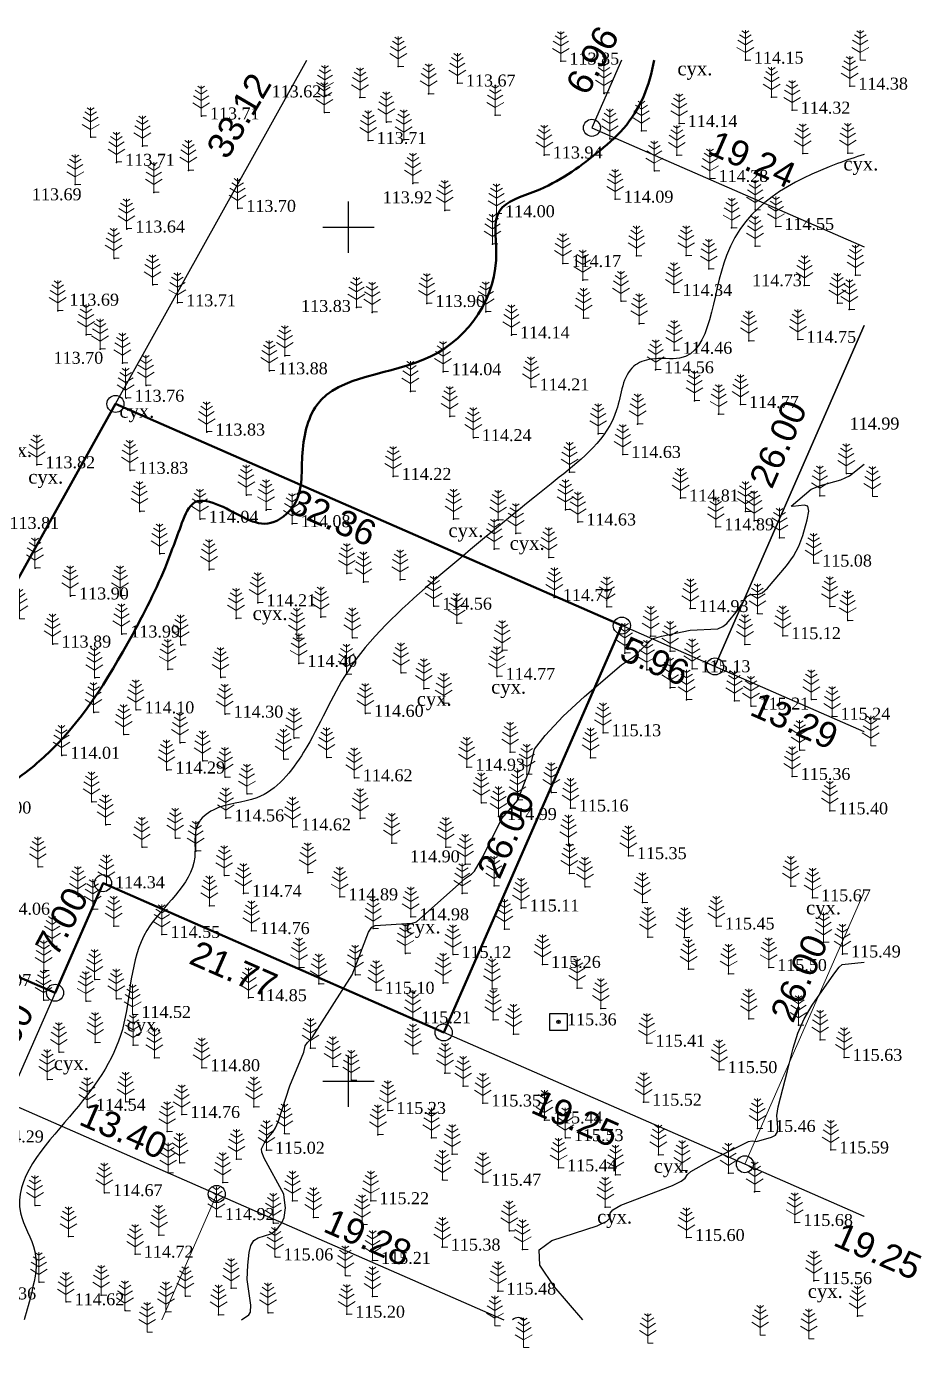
# Model space of a CAD drawing. Header units: millimetres. Extents: x 5405445.2 to 5405533.5, y 5524984.3 to 5525061.8.
# Drawn here: x 5405481.1 to 5405533.5, y 5524984.4 to 5525061.8 of the extents above; entities that cross this region are included whole.
import ezdxf
from ezdxf.enums import TextEntityAlignment as Align

# ---------------------------------------------------------------- set-up
doc = ezdxf.new("R2010")
doc.units = ezdxf.units.MM
doc.layers.add('11900000', color=1, linetype='Continuous', lineweight=30)
doc.layers.add('ТОЧКИ', color=7, linetype='Continuous', lineweight=30)
for name, color, linetype in [('SC007', 7, 'Continuous'), ('горизонтали', 42, 'Continuous'), ('Ділянки_Межі', 10, 'Continuous'), ('надписи', 7, 'Continuous'), ('отметки', 7, 'Continuous'), ('промеры', 185, 'Continuous'), ('Растительность', 7, 'Continuous')]:
    doc.layers.add(name, color=color, linetype=linetype)
doc.styles.get("Standard").update_dxf_attribs({"font": 'arial.ttf'})
doc.styles.add('times', font='times.ttf')

# ---------------------------------------------------------------- blocks, each defined once
blk = doc.blocks.new('SYMBOL902')
at = {"layer": 'SC007'}
blk.add_lwpolyline([(-1.25, -1.25), (-1.25, 1.25), (1.25, 1.25), (1.25, -1.25)], close=True, dxfattribs=at)
blk.add_circle((0, 0), 0.25, dxfattribs=at)
blk = doc.blocks.new('A$C51FE15A3')
at = {"layer": 'Растительность', "color": 94, "lineweight": 0}
for points in [[(-0.201, 1.726), (0, 1.584), (0.201, 1.726)], [(0, 1.75), (0, 0), (0.319, 0)], [(-0.447, 1.172), (0, 0.895), (0.447, 1.172)], [(-0.343, 1.489), (0, 1.267), (0.343, 1.489)], [(-0.493, 0.753), (0, 0.444), (0.493, 0.753)]]:
    blk.add_lwpolyline(points, dxfattribs=at)

msp = doc.modelspace()

# ---------------------------------------------------------------- linework, layer by layer
at = {"layer": '11900000', "color": 7}
for points in [[(5405500, 5525048.5, 0), (5405500, 5525051.5, 0)], [(5405500, 5525048.5, 0), (5405500, 5525051.5, 0)], [(5405498.5, 5525050, 0), (5405501.5, 5525050, 0)], [(5405498.5, 5525050, 0), (5405501.5, 5525050, 0)], [(5405500, 5524998.5, 0), (5405500, 5525001.5, 0)], [(5405500, 5524998.5, 0), (5405500, 5525001.5, 0)], [(5405498.5, 5525000, 0), (5405501.5, 5525000, 0)], [(5405498.5, 5525000, 0), (5405501.5, 5525000, 0)]]:
    msp.add_polyline3d(points, dxfattribs=at)
at = {"layer": 'горизонтали', "color": 32}
for points in [[(5405493.729, 5524986.029, 115), (5405494.157, 5524986.322, 115), (5405494.267, 5524986.482, 115), (5405494.287, 5524986.882, 115), (5405494.067, 5524988.382, 115), (5405494.107, 5524989.232, 115), (5405494.187, 5524989.962, 115), (5405494.277, 5524990.372, 115), (5405494.457, 5524990.662, 115), (5405494.717, 5524990.822, 115), (5405495.447, 5524991.052, 115), (5405495.807, 5524991.322, 115), (5405496.097, 5524991.702, 115), (5405496.227, 5524992.022, 115), (5405496.307, 5524992.592, 115), (5405496.237, 5524993.192, 115), (5405496.207, 5524993.392, 115), (5405495.057, 5524995.492, 115), (5405494.927, 5524995.842, 115), (5405494.907, 5524996.042, 115), (5405495.157, 5524996.552, 115), (5405495.567, 5524997.022, 115), (5405495.727, 5524997.262, 115), (5405495.887, 5524997.612, 115), (5405496.567, 5524999.732, 115), (5405497.387, 5525001.702, 115), (5405497.467, 5525002.072, 115), (5405497.597, 5525002.272, 115), (5405497.867, 5525002.552, 115), (5405500.207, 5525006.222, 115), (5405501.167, 5525008.722, 115), (5405501.367, 5525009.012, 115), (5405501.567, 5525009.122, 115), (5405503.727, 5525009.242, 115), (5405503.987, 5525009.322, 115), (5405506.457, 5525011.532, 115), (5405506.837, 5525011.882, 115), (5405507.197, 5525012.112, 115), (5405507.377, 5525012.292, 115), (5405507.867, 5525013.142, 115), (5405508.977, 5525015.372, 115), (5405509.907, 5525016.462, 115), (5405510.497, 5525017.972, 115), (5405510.557, 5525018.042, 115), (5405510.887, 5525019.442, 115), (5405511.517, 5525020.232, 115), (5405512.567, 5525021.372, 115), (5405513.807, 5525022.522, 115), (5405515.977, 5525024.372, 115), (5405516.737, 5525024.882, 115), (5405517.767, 5525025.902, 115), (5405518.327, 5525026.062, 115), (5405520.007, 5525026.412, 115), (5405521.617, 5525026.492, 115), (5405521.917, 5525026.612, 115), (5405522.147, 5525026.792, 115), (5405522.787, 5525027.582, 115), (5405523.317, 5525028.372, 115), (5405523.487, 5525028.482, 115), (5405523.677, 5525028.522, 115), (5405523.967, 5525028.502, 115), (5405524.207, 5525028.592, 115), (5405524.537, 5525028.862, 115), (5405525.637, 5525030.172, 115), (5405526.047, 5525030.742, 115), (5405526.357, 5525031.332, 115), (5405526.587, 5525031.942, 115), (5405526.857, 5525032.862, 115), (5405526.957, 5525033.372, 115), (5405526.897, 5525033.662, 115), (5405526.677, 5525033.722, 115), (5405526.007, 5525033.642, 115), (5405525.917, 5525033.662, 115), (5405527.087, 5525034.672, 115), (5405527.627, 5525034.882, 115), (5405528.827, 5525035.212, 115), (5405529.337, 5525035.452, 115), (5405530.187, 5525036.129, 115)], [(5405512.037, 5524987.982, 115.5), (5405511.207, 5524989.232, 115.5), (5405511.167, 5524990.122, 115.5), (5405511.907, 5524990.662, 115.5), (5405514.547, 5524991.532, 115.5), (5405515.117, 5524991.802, 115.5), (5405515.307, 5524992.002, 115.5), (5405515.307, 5524992.262, 115.5), (5405515.467, 5524992.462, 115.5), (5405515.937, 5524992.732, 115.5), (5405518.957, 5524993.892, 115.5), (5405519.477, 5524994.142, 115.5), (5405519.707, 5524994.312, 115.5), (5405519.847, 5524994.532, 115.5), (5405520.047, 5524994.712, 115.5), (5405521.147, 5524995.342, 115.5), (5405523.417, 5524996.462, 115.5), (5405523.627, 5524996.502, 115.5), (5405523.887, 5524996.462, 115.5), (5405524.757, 5524996.722, 115.5), (5405524.987, 5524996.842, 115.5), (5405525.107, 5524997.032, 115.5), (5405525.127, 5524997.282, 115.5), (5405525.067, 5524997.982, 115.5), (5405525.147, 5524998.502, 115.5), (5405525.707, 5525000.602, 115.5), (5405526.027, 5525001.932, 115.5), (5405526.297, 5525002.802, 115.5), (5405526.667, 5525003.642, 115.5), (5405527.147, 5525004.442, 115.5), (5405528.407, 5525006.272, 115.5), (5405528.727, 5525006.672, 115.5), (5405528.897, 5525006.822, 115.5), (5405530.187, 5525006.968, 115.5)], [(5405513.719, 5524986.029, 115.5), (5405512.037, 5524987.982, 115.5)]]:
    msp.add_polyline3d(points, dxfattribs=at)
at = {"layer": 'горизонтали', "color": 32, "lineweight": 50}
msp.add_open_spline([(5405517.892, 5525059.782), (5405517.644, 5525058.298), (5405516.762, 5525056.189), (5405513.975, 5525053.859), (5405511.747, 5525052.226), (5405508.283, 5525051.284), (5405509.187, 5525046.663), (5405505.542, 5525041.222), (5405498.121, 5525041.417), (5405497.131, 5525036.638), (5405497.383, 5525033.955), (5405494.983, 5525032.023), (5405493.141, 5525033.596), (5405490.843, 5525034.238), (5405490.03, 5525032.139), (5405489.087, 5525029.435), (5405486.511, 5525024.44), (5405483.297, 5525019.424), (5405479.469, 5525016.958), (5405476.615, 5525014.417), (5405478.733, 5525008.977), (5405474.587, 5525003.904), (5405473.082, 5524999.827), (5405467.363, 5524996.301), (5405470.776, 5524995.526), (5405470.61, 5524994.108), (5405469.394, 5524992.928), (5405468.804, 5524995.428), (5405468.276, 5524993.492), (5405467.601, 5524992.086), (5405469.022, 5524988.434), (5405465.682, 5524987.318), (5405464.313, 5524986.171), (5405464.157, 5524986.029)], degree=3, knots=[443.266611, 443.266611, 443.266611, 443.266611, 447.647475, 449.778155, 453.996294, 456.405004, 458.787206, 466.038544, 473.272137, 476.393631, 479.304205, 480.999261, 484.176263, 485.622694, 487.053011, 489.860193, 494.811797, 503.600401, 507.214707, 508.54627, 514.632075, 520.988, 526.137061, 530.451811, 532.168173, 533.247577, 534.243212, 535.749567, 536.632518, 538.264064, 541.272332, 545.791542, 546.406808, 546.406808, 546.406808, 546.406808], dxfattribs=at)
at = {"layer": 'горизонтали', "color": 32}
msp.add_open_spline([(5405530.187, 5525054.268), (5405529.669, 5525054.099), (5405526.452, 5525052.973), (5405521.162, 5525050.271), (5405521.307, 5525041.822), (5405517.894, 5525042.432), (5405516.049, 5525041.732), (5405515.894, 5525038.175), (5405511.045, 5525034.346), (5405505.506, 5525029.854), (5405499.829, 5525024.692), (5405497.897, 5525019.678), (5405495.183, 5525016.265), (5405492.449, 5525016.305), (5405490.8, 5525014.942), (5405491.477, 5525011.838), (5405487.055, 5525008.999), (5405487.392, 5525002.705), (5405483.865, 5524997.947), (5405479.67, 5524993.518), (5405481.946, 5524990.048), (5405481.57, 5524988.047), (5405481.178, 5524986.576), (5405481.002, 5524986.029)], degree=3, knots=[419.257618, 419.257618, 419.257618, 419.257618, 420.876887, 429.320193, 435.927774, 437.596895, 438.692024, 441.444871, 446.618091, 456.348141, 463.489077, 468.844359, 472.676581, 475.335983, 476.557914, 478.494538, 483.614195, 489.586185, 495.570042, 501.876392, 504.287382, 506.675276, 508.118625, 508.118625, 508.118625, 508.118625], dxfattribs=at)
at = {"layer": 'Ділянки_Межі'}
for points in [[(5405486.352, 5525039.652), (5405497.563, 5525059.782)], [(5405515.98, 5525059.782), (5405514.247, 5525055.822), (5405530.187, 5525048.843)], [(5405530.187, 5525044.25), (5405521.453, 5525024.284), (5405515.997, 5525026.673), (5405486.352, 5525039.652)], [(5405521.453, 5525024.284), (5405530.187, 5525044.25)], [(5405530.187, 5525020.46), (5405521.453, 5525024.284)]]:
    msp.add_lwpolyline(points, dxfattribs=at)
at = {"layer": 'Ділянки_Межі', "lineweight": 25}
for points in [[(5405515.98, 5525059.782), (5405514.247, 5525055.822), (5405530.187, 5525048.843)], [(5405530.187, 5524992.078), (5405523.203, 5524995.136), (5405505.569, 5525002.856), (5405485.626, 5525011.591), (5405482.819, 5525005.178), (5405480.011, 5524998.766), (5405492.281, 5524993.391), (5405509.095, 5524986.029)]]:
    msp.add_lwpolyline(points, dxfattribs=at)
at = {"layer": 'Ділянки_Межі', "lineweight": 50}
msp.add_lwpolyline([(5405470.203, 5525010.658), (5405486.352, 5525039.652), (5405515.997, 5525026.673), (5405505.569, 5525002.856), (5405485.626, 5525011.591), (5405482.819, 5525005.178)], close=True, dxfattribs=at)
at = {"layer": 'Ділянки_Межі', "lineweight": 0}
for points in [[(5405505.569, 5525002.856), (5405515.997, 5525026.673), (5405521.453, 5525024.284), (5405530.187, 5525020.46)], [(5405530.187, 5525011.088), (5405523.203, 5524995.136), (5405505.569, 5525002.856)], [(5405523.203, 5524995.136), (5405530.187, 5525011.088)], [(5405456.486, 5524986.029), (5405470.203, 5525010.658), (5405482.819, 5525005.178), (5405480.011, 5524998.766), (5405492.281, 5524993.391), (5405489.058, 5524986.029)], [(5405530.187, 5524992.078), (5405523.203, 5524995.136)], [(5405489.058, 5524986.029), (5405492.281, 5524993.391), (5405509.095, 5524986.029)]]:
    msp.add_lwpolyline(points, dxfattribs=at)
at = {"layer": 'отметки', "color": 7}
for p in [(5405502.908, 5525059.415, 113.672), (5405512.434, 5525059.724, 113.854), (5405523.23, 5525059.778, 114.146), (5405506.369, 5525058.442, 113.671), (5405529.342, 5525058.26, 114.382), (5405498.627, 5525057.701, 113.616), (5405500.665, 5525057.591, 113.738), (5405504.687, 5525057.82, 113.639), (5405514.948, 5525057.859, 113.967), (5405514.96, 5525057.839, 113.978), (5405524.764, 5525057.618, 114.253), (5405498.583, 5525056.72, 113.726), (5405525.972, 5525056.85, 114.315), (5405491.383, 5525056.512, 113.71), (5405502.215, 5525056.158, 113.76), (5405508.588, 5525056.563, 113.778), (5405519.359, 5525056.066, 114.138), (5405484.903, 5525055.275, 113.645), (5405515.301, 5525055.183, 113.99), (5405517.153, 5525055.653, 114.018), (5405487.938, 5525054.745, 113.63), (5405501.148, 5525055.078, 113.713), (5405503.238, 5525055.109, 113.747), (5405486.422, 5525053.798, 113.708), (5405511.46, 5525054.228, 113.944), (5405519.218, 5525054.213, 114.139), (5405526.59, 5525054.309, 114.411), (5405529.23, 5525054.343, 114.474), (5405490.628, 5525053.331, 113.697), (5405517.902, 5525053.297, 114.067), (5405521.164, 5525052.853, 114.285), (5405484, 5525052.506, 113.688), (5405503.771, 5525052.569, 113.918), (5405488.608, 5525052.034, 113.677), (5405515.611, 5525051.641, 114.093), (5405493.513, 5525051.098, 113.7), (5405505.633, 5525050.979, 113.848), (5405508.665, 5525050.785, 114), (5405523.803, 5525051.014, 114.46), (5405487.012, 5525049.891, 113.644), (5405522.425, 5525049.964, 114.364), (5405525.018, 5525050.041, 114.547), (5405508.431, 5525049.003, 113.985), (5405516.856, 5525048.333, 114.157), (5405519.77, 5525048.344, 114.33), (5405523.801, 5525048.897, 114.522), (5405486.268, 5525048.164, 113.709), (5405512.552, 5525047.868, 114.165), (5405521.091, 5525047.561, 114.459), (5405513.71, 5525046.905, 114.232), (5405529.685, 5525047.197, 114.802), (5405488.535, 5525046.618, 113.674), (5405519.052, 5525046.178, 114.341), (5405526.683, 5525046.597, 114.732), (5405489.994, 5525045.567, 113.705), (5405500.472, 5525045.293, 113.832), (5405504.582, 5525045.53, 113.902), (5405515.952, 5525045.669, 114.271), (5405528.623, 5525045.562, 114.796), (5405529.316, 5525045.186, 114.76), (5405482.982, 5525045.103, 113.688), (5405501.383, 5525045.011, 113.846), (5405508.029, 5525045.039, 114.141), (5405513.764, 5525044.668, 114.348), (5405517.013, 5525044.352, 114.412), (5405484.643, 5525043.699, 113.704), (5405509.536, 5525043.689, 114.139), (5405485.466, 5525042.851, 113.695), (5405519.059, 5525042.787, 114.456), (5405523.437, 5525043.354, 114.631), (5405526.307, 5525043.431, 114.749), (5405486.773, 5525042.035, 113.658), (5405496.278, 5525042.47, 113.867), (5405495.373, 5525041.587, 113.884), (5405505.537, 5525041.536, 114.042), (5405517.978, 5525041.648, 114.562), (5405488.148, 5525040.731, 113.753), (5405510.685, 5525040.642, 114.207), (5405486.97, 5525039.984, 113.758), (5405503.621, 5525040.388, 114.108), (5405520.248, 5525039.843, 114.73), (5405521.668, 5525039.049, 114.842), (5405522.949, 5525039.615, 114.775), (5405505.925, 5525038.913, 114.176), (5405516.925, 5525038.477, 114.548), (5405491.703, 5525038.004, 113.833), (5405507.305, 5525037.674, 114.244), (5405514.608, 5525037.905, 114.399), (5405516.049, 5525036.693, 114.629), (5405481.754, 5525036.085, 113.822), (5405487.204, 5525035.761, 113.835), (5405502.614, 5525035.406, 114.223), (5405512.941, 5525035.653, 114.518), (5405529.143, 5525035.582, 114.987), (5405494.023, 5525034.309, 113.973), (5405519.442, 5525034.143, 114.812), (5405527.586, 5525034.276, 115.023), (5405487.778, 5525033.352, 113.901), (5405491.313, 5525032.898, 114.043), (5405495.183, 5525033.441, 113.905), (5405506.151, 5525032.908, 114.391), (5405508.758, 5525032.843, 114.48), (5405512.7, 5525033.456, 114.586), (5405513.42, 5525032.739, 114.63), (5405523.239, 5525033.353, 114.942), (5405523.75, 5525032.814, 114.974), (5405496.706, 5525032.638, 114.08), (5405509.787, 5525032.065, 114.539), (5405521.498, 5525032.452, 114.891), (5405525.231, 5525031.809, 114.905), (5405488.952, 5525030.873, 113.946), (5405508.517, 5525031.15, 114.556), (5405511.722, 5525030.66, 114.642), (5405481.661, 5525030.041, 113.87), (5405491.843, 5525029.946, 114.085), (5405499.907, 5525029.724, 114.25), (5405527.231, 5525030.331, 115.08), (5405500.88, 5525029.222, 114.381), (5405503.02, 5525029.353, 114.445), (5405483.725, 5525028.406, 113.895), (5405486.639, 5525028.413, 113.876), (5405512.047, 5525028.313, 114.767), (5405494.694, 5525028.009, 114.207), (5405504.986, 5525027.811, 114.555), (5405515.124, 5525027.775, 114.867), (5405520.009, 5525027.668, 114.928), (5405523.938, 5525027.374, 115.032), (5405528.185, 5525027.791, 115.104), (5405493.427, 5525027.089, 114.206), (5405498.379, 5525027.167, 114.28), (5405506.337, 5525026.807, 114.544), (5405529.222, 5525026.97, 115.124), (5405486.722, 5525026.179, 113.989), (5405496.983, 5525025.927, 114.357), (5405500.23, 5525025.949, 114.456), (5405517.687, 5525026.055, 114.993), (5405525.417, 5525026.08, 115.119), (5405482.695, 5525025.59, 113.891), (5405490.192, 5525025.531, 114.106), (5405508.986, 5525025.221, 114.778), (5405516.184, 5525025.063, 114.98), (5405518.834, 5525025.18, 115.055), (5405523.21, 5525025.573, 115.053), (5405497.092, 5525024.456, 114.397), (5405485.144, 5525023.61, 113.95), (5405489.425, 5525024.099, 114.114), (5405492.522, 5525023.635, 114.173), (5405499.893, 5525023.827, 114.5), (5405503.073, 5525023.9, 114.637), (5405508.694, 5525023.699, 114.77), (5405517.468, 5525024.077, 115.041), (5405520.118, 5525024.145, 115.133), (5405504.411, 5525022.976, 114.708), (5405518.832, 5525023.038, 115.058), (5405505.571, 5525022.131, 114.762), (5405519.789, 5525022.337, 115.117), (5405522.586, 5525022.265, 115.152), (5405523.563, 5525021.96, 115.211), (5405527.094, 5525022.341, 115.24), (5405485.09, 5525021.583, 114.067), (5405487.559, 5525021.736, 114.104), (5405492.77, 5525021.487, 114.304), (5405500.99, 5525021.533, 114.603), (5405528.307, 5525021.364, 115.241), (5405514.897, 5525020.397, 115.125), (5405486.845, 5525020.288, 114.188), (5405490.147, 5525019.812, 114.235), (5405496.818, 5525020.083, 114.42), (5405483.215, 5525019.076, 114.007), (5405496.202, 5525018.846, 114.476), (5405498.724, 5525018.942, 114.584), (5405509.46, 5525019.265, 114.954), (5405514.165, 5525018.929, 115.114), (5405526.411, 5525019.38, 115.336), (5405489.363, 5525018.214, 114.292), (5405491.47, 5525018.748, 114.291), (5405506.92, 5525018.384, 114.926), (5405492.777, 5525017.791, 114.369), (5405500.338, 5525017.759, 114.622), (5405510.428, 5525017.979, 114.996), (5405525.973, 5525017.838, 115.364), (5405494.063, 5525016.814, 114.48), (5405511.873, 5525016.895, 115.155), (5405484.976, 5525016.351, 114.101), (5405507.776, 5525016.295, 114.97), (5405509.889, 5525016.473, 114.999), (5405512.987, 5525015.99, 115.163), (5405528.178, 5525015.822, 115.4), (5405485.79, 5525015.014, 114.207), (5405492.819, 5525015.408, 114.562), (5405500.685, 5525015.387, 114.785), (5405508.782, 5525015.491, 114.992), (5405489.869, 5525014.225, 114.443), (5405496.732, 5525014.878, 114.623), (5405487.922, 5525013.703, 114.3), (5405491.066, 5525013.472, 114.515), (5405502.534, 5525013.937, 114.881), (5405505.7, 5525013.691, 114.901), (5405512.867, 5525013.835, 115.167), (5405506.838, 5525012.699, 114.973), (5405516.385, 5525013.2, 115.352), (5405481.831, 5525012.545, 114.156), (5405492.733, 5525012.039, 114.691), (5405497.62, 5525012.207, 114.832), (5405512.926, 5525012.157, 115.174), (5405485.834, 5525011.496, 114.335), (5405508.52, 5525011.429, 115.049), (5405513.844, 5525011.372, 115.195), (5405525.886, 5525011.424, 115.529), (5405484.172, 5525010.819, 114.302), (5405493.849, 5525010.994, 114.743), (5405499.489, 5525010.787, 114.895), (5405506.66, 5525010.993, 115.025), (5405517.201, 5525010.462, 115.356), (5405527.168, 5525010.729, 115.672), (5405485.034, 5525010.063, 114.334), (5405491.866, 5525010.265, 114.517), (5405503.645, 5525009.618, 114.979), (5405510.103, 5525010.137, 115.115), (5405486.266, 5525009.073, 114.435), (5405494.319, 5525008.811, 114.756), (5405501.446, 5525008.929, 115.01), (5405509.132, 5525008.897, 115.154), (5405521.533, 5525009.081, 115.452), (5405489.076, 5525008.591, 114.546), (5405517.518, 5525008.438, 115.345), (5405519.658, 5525008.415, 115.357), (5405527.81, 5525008.129, 115.559), (5405482.659, 5525007.908, 114.253), (5405503.324, 5525007.484, 115.091), (5405506.116, 5525007.409, 115.124), (5405528.921, 5525007.445, 115.492), (5405482.175, 5525006.475, 114.254), (5405497.11, 5525006.651, 114.888), (5405511.357, 5525006.831, 115.26), (5405519.906, 5525006.555, 115.368), (5405524.596, 5525006.649, 115.5), (5405485.151, 5525005.958, 114.36), (5405498.254, 5525005.695, 114.922), (5405500.4, 5525006.219, 115.007), (5405505.543, 5525005.744, 115.187), (5405522.248, 5525006.282, 115.444), (5405494.146, 5525004.885, 114.846), (5405501.625, 5525005.319, 115.097), (5405508.399, 5525005.41, 115.243), (5405513.375, 5525005.444, 115.334), (5405482.155, 5525004.744, 114.303), (5405484.63, 5525004.68, 114.386), (5405486.413, 5525004.815, 114.462), (5405514.77, 5525004.255, 115.44), (5405487.371, 5525003.9, 114.515), (5405503.76, 5525003.584, 115.214), (5405508.47, 5525003.586, 115.303), (5405512.29, 5525003.466, 115.364), (5405512.29, 5525003.466, 115.364), (5405512.292, 5525003.461, 115.367), (5405523.428, 5525003.648, 115.481), (5405509.66, 5525002.757, 115.3), (5405526.337, 5525003.269, 115.499), (5405485.173, 5525002.266, 114.468), (5405487.391, 5525002.114, 114.555), (5405497.774, 5525001.927, 115.013), (5405517.471, 5525002.222, 115.408), (5405527.606, 5525002.414, 115.555), (5405483.059, 5525001.692, 114.346), (5405488.646, 5525001.369, 114.596), (5405503.775, 5525001.597, 115.233), (5405529.011, 5525001.388, 115.631), (5405491.408, 5525000.783, 114.801), (5405499.075, 5525000.859, 115.116), (5405505.645, 5525000.473, 115.364), (5405521.696, 5525000.671, 115.503), (5405482.371, 5525000.104, 114.408), (5405500.164, 5525000.063, 115.144), (5405506.71, 5524999.707, 115.403), (5405486.958, 5524998.786, 114.657), (5405507.857, 5524998.718, 115.347), (5405517.275, 5524998.765, 115.52), (5405484.717, 5524998.47, 114.537), (5405490.24, 5524998.044, 114.763), (5405494.463, 5524998.5, 114.911), (5405502.293, 5524998.283, 115.226), (5405511.469, 5524997.724, 115.444), (5405523.94, 5524997.228, 115.464), (5405489.384, 5524997.052, 114.73), (5405496.249, 5524996.926, 115.028), (5405501.721, 5524996.866, 115.212), (5405504.846, 5524996.683, 115.336), (5405512.693, 5524996.69, 115.533), (5405495.2, 5524995.95, 115.021), (5405506.074, 5524995.718, 115.34), (5405518.144, 5524995.687, 115.504), (5405528.231, 5524995.97, 115.588), (5405490.116, 5524995.213, 114.747), (5405493.443, 5524995.435, 114.917), (5405512.296, 5524994.92, 115.441), (5405489.445, 5524994.636, 114.793), (5405492.639, 5524994.074, 114.905), (5405505.495, 5524994.213, 115.331), (5405507.866, 5524994.077, 115.469), (5405515.634, 5524994.507, 115.539), (5405519.531, 5524994.769, 115.48), (5405522.239, 5524994.621, 115.6), (5405485.706, 5524993.467, 114.674), (5405523.775, 5524993.528, 115.63), (5405481.65, 5524992.72, 114.531), (5405496.724, 5524992.987, 115.014), (5405501.307, 5524992.995, 115.221), (5405515.03, 5524992.626, 115.494), (5405492.261, 5524992.067, 114.918), (5405497.942, 5524992.022, 115.076), (5405488.9, 5524990.989, 114.862), (5405495.598, 5524991.694, 114.975), (5405500.796, 5524991.6, 115.157), (5405509.413, 5524991.238, 115.469), (5405526.122, 5524991.719, 115.676), (5405483.612, 5524990.905, 114.629), (5405505.487, 5524990.28, 115.384), (5405519.782, 5524990.84, 115.597), (5405487.515, 5524989.866, 114.722), (5405495.695, 5524989.705, 115.058), (5405501.408, 5524989.502, 115.209), (5405510.193, 5524990.14, 115.5), (5405481.877, 5524988.239, 114.503), (5405493.134, 5524987.876, 114.969), (5405499.816, 5524988.616, 115.135), (5405527.24, 5524988.317, 115.555), (5405485.522, 5524987.472, 114.688), (5405490.446, 5524987.414, 114.903), (5405501.401, 5524987.395, 115.196), (5405508.745, 5524987.702, 115.477), (5405483.462, 5524987.077, 114.624), (5405486.913, 5524986.566, 114.808), (5405489.311, 5524986.501, 114.871), (5405492.394, 5524986.325, 114.944), (5405495.285, 5524986.442, 115.028), (5405499.893, 5524986.352, 115.199), (5405529.801, 5524986.247, 115.513)]:
    msp.add_point(p, dxfattribs=at)
at = {"layer": 'ТОЧКИ'}
for centre in [(5405514.247, 5525055.822), (5405486.352, 5525039.652), (5405515.997, 5525026.673, 107.24), (5405521.453, 5525024.284, 107.24), (5405485.626, 5525011.591), (5405482.819, 5525005.178), (5405505.569, 5525002.856), (5405523.203, 5524995.136), (5405492.281, 5524993.391, 107.24)]:
    msp.add_circle(centre, 0.5, dxfattribs=at)
for centre, start, end in [((5405509.941, 5524985.659), 90.08949, 132.28582), ((5405509.94, 5524985.659), 47.71418, 89.91051)]:
    msp.add_arc(centre, 0.5, start, end, dxfattribs=at)

# ---------------------------------------------------------------- block references
at = {"layer": 'отметки', "color": 7, "xscale": 0.400000000372529, "yscale": 0.400000000372529, "zscale": 0.400000000372529}
msp.add_blockref('SYMBOL902', (5405512.29, 5525003.47, 115.36), dxfattribs=at)
at = {"layer": 'Растительность', "color": 7}
for p in [(5405512.43, 5525059.72, 113.85), (5405523.23, 5525059.78, 114.15), (5405529.96, 5525059.78, 114.39), (5405502.91, 5525059.41, 113.67), (5405506.37, 5525058.44, 113.67), (5405529.34, 5525058.26, 114.38), (5405498.62, 5525057.73, 113.62), (5405500.67, 5525057.59, 113.74), (5405504.69, 5525057.82, 113.64), (5405514.95, 5525057.86, 113.97), (5405524.77, 5525057.62, 114.25), (5405491.37, 5525056.53, 113.71), (5405498.58, 5525056.72, 113.73), (5405508.59, 5525056.56, 113.78), (5405525.97, 5525056.85, 114.32), (5405502.21, 5525056.18, 113.76), (5405519.36, 5525056.07, 114.14), (5405484.9, 5525055.27, 113.65), (5405501.15, 5525055.08, 113.71), (5405503.23, 5525055.13, 113.75), (5405515.3, 5525055.18, 113.99), (5405517.15, 5525055.65, 114.02), (5405487.93, 5525054.77, 113.63), (5405511.46, 5525054.23, 113.94), (5405519.22, 5525054.21, 114.14), (5405526.59, 5525054.31, 114.41), (5405529.23, 5525054.34, 114.47), (5405486.41, 5525053.82, 113.71), (5405490.62, 5525053.35, 113.7), (5405517.9, 5525053.3, 114.07), (5405521.16, 5525052.85, 114.28), (5405484, 5525052.5, 113.69), (5405488.6, 5525052.06, 113.68), (5405503.77, 5525052.59, 113.92), (5405493.5, 5525051.12, 113.7), (5405515.61, 5525051.64, 114.09), (5405505.63, 5525051, 113.85), (5405508.66, 5525050.8, 114), (5405523.8, 5525051.01, 114.46), (5405487, 5525049.92, 113.64), (5405522.43, 5525049.96, 114.36), (5405525.02, 5525050.04, 114.55), (5405508.43, 5525049.02, 113.98), (5405523.8, 5525048.9, 114.52), (5405486.25, 5525048.19, 113.71), (5405516.86, 5525048.33, 114.16), (5405519.77, 5525048.34, 114.33), (5405512.55, 5525047.88, 114.16), (5405521.09, 5525047.56, 114.46), (5405488.52, 5525046.64, 113.67), (5405513.71, 5525046.92, 114.23), (5405526.69, 5525046.59, 114.73), (5405529.68, 5525047.2, 114.8), (5405515.95, 5525045.68, 114.27), (5405519.05, 5525046.18, 114.34), (5405482.97, 5525045.13, 113.69), (5405489.98, 5525045.59, 113.7), (5405500.46, 5525045.32, 113.83), (5405501.38, 5525045.04, 113.85), (5405504.58, 5525045.55, 113.9), (5405508.03, 5525045.06, 114.14), (5405528.62, 5525045.56, 114.8), (5405529.32, 5525045.19, 114.76), (5405513.76, 5525044.68, 114.35), (5405517.01, 5525044.36, 114.41), (5405484.63, 5525043.72, 113.7), (5405509.53, 5525043.71, 114.14), (5405526.31, 5525043.43, 114.75), (5405485.45, 5525042.88, 113.69), (5405519.06, 5525042.8, 114.46), (5405523.44, 5525043.35, 114.63), (5405486.76, 5525042.06, 113.66), (5405496.27, 5525042.49, 113.87), (5405495.36, 5525041.61, 113.88), (5405505.53, 5525041.56, 114.04), (5405517.98, 5525041.66, 114.56), (5405488.13, 5525040.76, 113.75), (5405503.62, 5525040.41, 114.11), (5405510.68, 5525040.66, 114.21), (5405486.95, 5525040.01, 113.76), (5405520.25, 5525039.85, 114.73), (5405522.95, 5525039.62, 114.77), (5405505.92, 5525038.93, 114.17), (5405521.67, 5525039.05, 114.84), (5405491.69, 5525038.03, 113.83), (5405516.93, 5525038.49, 114.55), (5405507.3, 5525037.69, 114.24), (5405514.61, 5525037.92, 114.4), (5405516.05, 5525036.7, 114.63), (5405481.74, 5525036.1, 113.82), (5405487.19, 5525035.78, 113.83), (5405512.94, 5525035.66, 114.52), (5405502.61, 5525035.42, 114.22), (5405529.14, 5525035.58, 114.99), (5405494.01, 5525034.33, 113.97), (5405519.44, 5525034.15, 114.81), (5405527.59, 5525034.28, 115.02), (5405530.67, 5525034.24, 115.09), (5405487.76, 5525033.37, 113.9), (5405495.17, 5525033.47, 113.9), (5405512.7, 5525033.47, 114.59), (5405523.24, 5525033.36, 114.94), (5405491.3, 5525032.92, 114.04), (5405496.69, 5525032.66, 114.08), (5405506.15, 5525032.92, 114.39), (5405508.76, 5525032.86, 114.48), (5405513.42, 5525032.75, 114.63), (5405523.75, 5525032.82, 114.97), (5405509.79, 5525032.08, 114.54), (5405521.5, 5525032.46, 114.89), (5405525.23, 5525031.81, 114.91), (5405508.52, 5525031.16, 114.56), (5405488.93, 5525030.89, 113.95), (5405511.72, 5525030.67, 114.64), (5405527.23, 5525030.33, 115.08), (5405481.64, 5525030.06, 113.87), (5405491.83, 5525029.97, 114.08), (5405499.9, 5525029.74, 114.25), (5405500.87, 5525029.24, 114.38), (5405503.02, 5525029.37, 114.44), (5405483.7, 5525028.43, 113.89), (5405486.62, 5525028.43, 113.87), (5405494.68, 5525028.03, 114.21), (5405512.05, 5525028.32, 114.77), (5405498.37, 5525027.19, 114.28), (5405504.98, 5525027.82, 114.55), (5405515.12, 5525027.78, 114.87), (5405520.01, 5525027.67, 114.93), (5405523.94, 5525027.37, 115.03), (5405528.18, 5525027.79, 115.1), (5405480.73, 5525027.07, 113.82), (5405493.41, 5525027.11, 114.2), (5405506.33, 5525026.82, 114.54), (5405529.22, 5525026.97, 115.12), (5405482.67, 5525025.61, 113.89), (5405486.7, 5525026.2, 113.99), (5405496.97, 5525025.94, 114.36), (5405500.22, 5525025.96, 114.46), (5405517.69, 5525026.06, 114.99), (5405523.21, 5525025.57, 115.05), (5405525.42, 5525026.08, 115.12), (5405490.17, 5525025.55, 114.1), (5405508.99, 5525025.23, 114.78), (5405516.18, 5525025.07, 114.98), (5405518.83, 5525025.18, 115.06), (5405489.41, 5525024.12, 114.11), (5405497.08, 5525024.47, 114.4), (5405517.47, 5525024.08, 115.04), (5405520.12, 5525024.15, 115.13), (5405485.12, 5525023.63, 113.95), (5405492.5, 5525023.65, 114.17), (5405499.88, 5525023.84, 114.5), (5405503.07, 5525023.91, 114.64), (5405508.69, 5525023.71, 114.77), (5405504.41, 5525022.99, 114.71), (5405518.83, 5525023.04, 115.06), (5405487.54, 5525021.75, 114.1), (5405505.57, 5525022.14, 114.76), (5405519.79, 5525022.34, 115.12), (5405522.59, 5525022.27, 115.15), (5405523.56, 5525021.96, 115.21), (5405527.09, 5525022.34, 115.24), (5405485.07, 5525021.6, 114.07), (5405492.75, 5525021.5, 114.3), (5405500.98, 5525021.54, 114.6), (5405528.31, 5525021.36, 115.24), (5405486.83, 5525020.3, 114.19), (5405514.9, 5525020.4, 115.13), (5405490.13, 5525019.83, 114.23), (5405496.8, 5525020.1, 114.42), (5405526.41, 5525019.38, 115.34), (5405530.57, 5525019.64, 115.37), (5405483.19, 5525019.09, 114.01), (5405491.45, 5525018.76, 114.29), (5405496.19, 5525018.86, 114.48), (5405498.71, 5525018.95, 114.58), (5405509.46, 5525019.27, 114.95), (5405514.17, 5525018.93, 115.11), (5405489.34, 5525018.23, 114.29), (5405506.92, 5525018.39, 114.93), (5405510.43, 5525017.98, 115), (5405525.97, 5525017.84, 115.36), (5405492.76, 5525017.8, 114.37), (5405500.33, 5525017.77, 114.62), (5405484.95, 5525016.36, 114.1), (5405494.05, 5525016.82, 114.48), (5405507.77, 5525016.3, 114.97), (5405509.89, 5525016.48, 115), (5405511.87, 5525016.9, 115.16), (5405512.99, 5525015.99, 115.16), (5405528.18, 5525015.82, 115.4), (5405485.77, 5525015.02, 114.21), (5405492.81, 5525015.42, 114.56), (5405496.72, 5525014.89, 114.62), (5405500.68, 5525015.39, 114.78), (5405508.78, 5525015.5, 114.99), (5405489.85, 5525014.23, 114.44), (5405487.9, 5525013.71, 114.3), (5405491.05, 5525013.48, 114.51), (5405502.53, 5525013.94, 114.88), (5405505.69, 5525013.7, 114.9), (5405512.87, 5525013.84, 115.17), (5405516.38, 5525013.2, 115.35), (5405481.81, 5525012.55, 114.15), (5405506.83, 5525012.71, 114.97), (5405492.72, 5525012.04, 114.69), (5405497.61, 5525012.21, 114.83), (5405512.93, 5525012.16, 115.17), (5405485.82, 5525011.5, 114.33), (5405493.84, 5525011, 114.74), (5405506.66, 5525011, 115.03), (5405508.52, 5525011.43, 115.05), (5405513.84, 5525011.37, 115.19), (5405525.89, 5525011.42, 115.53), (5405484.15, 5525010.82, 114.3), (5405491.85, 5525010.27, 114.52), (5405499.48, 5525010.79, 114.89), (5405510.1, 5525010.14, 115.11), (5405517.2, 5525010.46, 115.36), (5405527.17, 5525010.73, 115.67), (5405485.02, 5525010.07, 114.33), (5405503.64, 5525009.62, 114.98), (5405486.25, 5525009.08, 114.43), (5405489.06, 5525008.59, 114.55), (5405494.31, 5525008.81, 114.76), (5405501.44, 5525008.93, 115.01), (5405509.13, 5525008.9, 115.15), (5405521.53, 5525009.08, 115.45), (5405482.64, 5525007.91, 114.25), (5405517.52, 5525008.44, 115.34), (5405519.66, 5525008.41, 115.36), (5405527.81, 5525008.13, 115.56), (5405503.32, 5525007.49, 115.09), (5405506.11, 5525007.41, 115.12), (5405528.92, 5525007.45, 115.49), (5405482.15, 5525006.48, 114.25), (5405497.1, 5525006.65, 114.89), (5405511.36, 5525006.83, 115.26), (5405519.91, 5525006.55, 115.37), (5405522.25, 5525006.28, 115.44), (5405524.6, 5525006.65, 115.5), (5405485.13, 5525005.96, 114.36), (5405498.25, 5525005.7, 114.92), (5405500.39, 5525006.22, 115.01), (5405505.54, 5525005.75, 115.19), (5405482.14, 5525004.74, 114.3), (5405484.61, 5525004.68, 114.39), (5405486.4, 5525004.82, 114.46), (5405494.14, 5525004.89, 114.85), (5405501.62, 5525005.32, 115.1), (5405508.4, 5525005.41, 115.24), (5405513.38, 5525005.44, 115.33), (5405514.77, 5525004.26, 115.44), (5405487.36, 5525003.9, 114.51), (5405503.76, 5525003.58, 115.21), (5405508.47, 5525003.59, 115.3), (5405523.43, 5525003.65, 115.48), (5405526.34, 5525003.27, 115.5), (5405509.66, 5525002.76, 115.3), (5405527.61, 5525002.41, 115.55), (5405483.04, 5525001.69, 114.35), (5405485.16, 5525002.27, 114.47), (5405487.38, 5525002.11, 114.55), (5405497.77, 5525001.93, 115.01), (5405503.77, 5525001.6, 115.23), (5405517.47, 5525002.22, 115.41), (5405488.63, 5525001.37, 114.6), (5405499.07, 5525000.86, 115.12), (5405529.01, 5525001.39, 115.63), (5405482.36, 5525000.1, 114.41), (5405491.4, 5525000.78, 114.8), (5405500.16, 5525000.06, 115.14), (5405505.65, 5525000.47, 115.36), (5405521.7, 5525000.67, 115.5), (5405506.71, 5524999.71, 115.4), (5405486.95, 5524998.78, 114.66), (5405494.46, 5524998.5, 114.91), (5405507.86, 5524998.72, 115.35), (5405517.28, 5524998.76, 115.52), (5405484.7, 5524998.47, 114.54), (5405490.23, 5524998.04, 114.76), (5405502.29, 5524998.28, 115.23), (5405511.47, 5524997.72, 115.44), (5405489.38, 5524997.05, 114.73), (5405523.94, 5524997.23, 115.46), (5405496.25, 5524996.92, 115.03), (5405501.72, 5524996.87, 115.21), (5405504.85, 5524996.68, 115.34), (5405512.69, 5524996.69, 115.53), (5405493.44, 5524995.43, 114.92), (5405495.2, 5524995.95, 115.02), (5405506.07, 5524995.72, 115.34), (5405518.14, 5524995.69, 115.5), (5405528.23, 5524995.97, 115.59), (5405489.44, 5524994.63, 114.79), (5405490.11, 5524995.21, 114.75), (5405512.3, 5524994.92, 115.44), (5405519.53, 5524994.77, 115.48), (5405492.63, 5524994.07, 114.91), (5405505.5, 5524994.21, 115.33), (5405507.87, 5524994.08, 115.47), (5405515.63, 5524994.51, 115.54), (5405522.24, 5524994.62, 115.6), (5405485.7, 5524993.46, 114.67), (5405523.78, 5524993.53, 115.63), (5405481.64, 5524992.72, 114.53), (5405496.72, 5524992.99, 115.01), (5405501.31, 5524992.99, 115.22), (5405515.03, 5524992.63, 115.49), (5405492.26, 5524992.06, 114.92), (5405495.59, 5524991.69, 114.97), (5405497.94, 5524992.02, 115.08), (5405500.79, 5524991.6, 115.16), (5405526.12, 5524991.72, 115.68), (5405483.6, 5524990.9, 114.63), (5405488.9, 5524990.99, 114.86), (5405509.41, 5524991.24, 115.47), (5405519.78, 5524990.84, 115.6), (5405505.49, 5524990.28, 115.38), (5405510.19, 5524990.14, 115.5), (5405487.51, 5524989.86, 114.72), (5405495.69, 5524989.7, 115.06), (5405501.41, 5524989.5, 115.21), (5405499.81, 5524988.61, 115.13), (5405481.87, 5524988.23, 114.5), (5405493.13, 5524987.87, 114.97), (5405508.75, 5524987.7, 115.48), (5405527.24, 5524988.32, 115.56), (5405483.45, 5524987.07, 114.62), (5405485.52, 5524987.47, 114.69), (5405490.44, 5524987.41, 114.9), (5405501.4, 5524987.39, 115.2), (5405486.91, 5524986.56, 114.81), (5405489.31, 5524986.5, 114.87), (5405492.39, 5524986.32, 114.94), (5405495.28, 5524986.44, 115.03), (5405499.89, 5524986.35, 115.2), (5405529.8, 5524986.25, 115.51), (5405508.57, 5524985.67, 115.49), (5405488.21, 5524985.3, 114.86), (5405517.52, 5524984.65, 115.55), (5405524.1, 5524985.13, 115.5), (5405526.95, 5524984.91, 115.56), (5405510.25, 5524984.4, 115.42)]:
    msp.add_blockref('A$C51FE15A3', p, dxfattribs=at)

# ---------------------------------------------------------------- texts
at = {"layer": 'надписи', "color": 7, "style": 'times'}
for p in [(5405519.254, 5525059.691, 111.861), (5405528.969, 5525054.122, 111.861), (5405486.583, 5525039.644, 111.861), (5405479.429, 5525037.35, 111.861), (5405481.248, 5525035.788, 111.861), (5405505.849, 5525032.653, 111.861), (5405509.432, 5525031.906, 111.861), (5405494.381, 5525027.799, 111.861), (5405508.35, 5525023.489, 111.861), (5405503.993, 5525022.78, 111.861), (5405526.782, 5525010.56, 111.861), (5405503.342, 5525009.449, 111.861), (5405487.006, 5525003.71, 111.861), (5405482.746, 5525001.451, 111.861), (5405517.872, 5524995.435, 111.861), (5405514.555, 5524992.461, 111.861), (5405526.887, 5524988.106, 111.861)]:
    msp.add_text('сух.', height=0.8, dxfattribs=at).set_placement(p, align=Align.TOP_LEFT)
at = {"layer": 'отметки', "color": 7, "style": 'times'}
for s, p in [('113.85', (5405512.934, 5525060.224, 113.854)), ('114.15', (5405523.73, 5525060.278, 114.146)), ('113.62', (5405495.497, 5525058.304, 113.616)), ('113.67', (5405506.869, 5525058.942, 113.671)), ('114.38', (5405529.842, 5525058.76, 114.382)), ('113.71', (5405491.883, 5525057.012, 113.71)), ('114.32', (5405526.472, 5525057.35, 114.315)), ('114.14', (5405519.859, 5525056.566, 114.138)), ('113.71', (5405501.648, 5525055.578, 113.713)), ('113.94', (5405511.96, 5525054.728, 113.944)), ('113.71', (5405486.922, 5525054.298, 113.708)), ('114.28', (5405521.664, 5525053.353, 114.285)), ('113.69', (5405481.46, 5525052.277, 113.688)), ('113.92', (5405502.001, 5525052.1, 113.918)), ('114.09', (5405516.111, 5525052.141, 114.093)), ('113.70', (5405494.013, 5525051.598, 113.7)), ('114.00', (5405509.165, 5525051.285, 114)), ('114.55', (5405525.518, 5525050.541, 114.547)), ('113.64', (5405487.512, 5525050.391, 113.644)), ('114.17', (5405513.052, 5525048.368, 114.165)), ('114.34', (5405519.552, 5525046.678, 114.341)), ('114.73', (5405523.631, 5525047.246, 114.732)), ('113.69', (5405483.651, 5525046.109, 113.688)), ('113.71', (5405490.494, 5525046.067, 113.705)), ('113.90', (5405505.082, 5525046.03, 113.902)), ('113.83', (5405497.224, 5525045.74, 113.832)), ('114.14', (5405510.036, 5525044.189, 114.139)), ('114.75', (5405526.807, 5525043.931, 114.749)), ('114.46', (5405519.559, 5525043.287, 114.456)), ('113.70', (5405482.729, 5525042.704, 113.695)), ('113.88', (5405495.873, 5525042.087, 113.884)), ('114.04', (5405506.037, 5525042.036, 114.042)), ('114.56', (5405518.478, 5525042.148, 114.562)), ('113.76', (5405487.47, 5525040.484, 113.758)), ('114.21', (5405511.185, 5525041.142, 114.207)), ('114.77', (5405523.449, 5525040.115, 114.775)), ('113.83', (5405492.203, 5525038.504, 113.833)), ('114.24', (5405507.805, 5525038.174, 114.244)), ('114.99', (5405529.34, 5525038.856, 114.988)), ('114.63', (5405516.549, 5525037.193, 114.629)), ('113.82', (5405482.254, 5525036.585, 113.822)), ('113.83', (5405487.704, 5525036.261, 113.835)), ('114.22', (5405503.114, 5525035.906, 114.223)), ('114.81', (5405519.942, 5525034.643, 114.812)), ('113.81', (5405480.149, 5525033.035, 113.808)), ('114.04', (5405491.813, 5525033.398, 114.043)), ('114.08', (5405497.206, 5525033.138, 114.08)), ('114.63', (5405513.92, 5525033.239, 114.63)), ('114.89', (5405521.998, 5525032.952, 114.891)), ('115.08', (5405527.731, 5525030.831, 115.08)), ('113.90', (5405484.225, 5525028.906, 113.895)), ('114.21', (5405495.194, 5525028.509, 114.207)), ('114.56', (5405505.486, 5525028.311, 114.555)), ('114.77', (5405512.547, 5525028.813, 114.767)), ('114.93', (5405520.509, 5525028.168, 114.928)), ('113.99', (5405487.222, 5525026.679, 113.989)), ('115.12', (5405525.917, 5525026.58, 115.119)), ('113.89', (5405483.195, 5525026.09, 113.891)), ('114.40', (5405497.592, 5525024.956, 114.397)), ('115.13', (5405520.618, 5525024.645, 115.133)), ('114.77', (5405509.194, 5525024.199, 114.77)), ('114.10', (5405488.059, 5525022.236, 114.104)), ('114.30', (5405493.27, 5525021.987, 114.304)), ('114.60', (5405501.49, 5525022.033, 114.603)), ('115.21', (5405524.063, 5525022.46, 115.211)), ('115.24', (5405528.807, 5525021.864, 115.241)), ('115.13', (5405515.397, 5525020.897, 115.125)), ('114.01', (5405483.715, 5525019.576, 114.007)), ('114.93', (5405507.42, 5525018.884, 114.926)), ('114.29', (5405489.863, 5525018.714, 114.292)), ('114.62', (5405500.838, 5525018.259, 114.622)), ('115.36', (5405526.473, 5525018.338, 115.364)), ('115.16', (5405513.487, 5525016.49, 115.163)), ('114.00', (5405478.519, 5525016.371, 113.998)), ('114.56', (5405493.319, 5525015.908, 114.562)), ('114.99', (5405509.282, 5525015.991, 114.992)), ('115.40', (5405528.678, 5525016.322, 115.4)), ('114.62', (5405497.232, 5525015.378, 114.623)), ('114.90', (5405503.599, 5525013.512, 114.901)), ('115.35', (5405516.885, 5525013.7, 115.352)), ('114.34', (5405486.334, 5525011.996, 114.335)), ('114.74', (5405494.349, 5525011.494, 114.743)), ('114.89', (5405499.989, 5525011.287, 114.895)), ('115.67', (5405527.668, 5525011.229, 115.672)), ('114.06', (5405479.615, 5525010.447, 114.061)), ('115.11', (5405510.603, 5525010.637, 115.115)), ('114.98', (5405504.145, 5525010.118, 114.979)), ('115.45', (5405522.033, 5525009.581, 115.452)), ('114.55', (5405489.576, 5525009.091, 114.546)), ('114.76', (5405494.819, 5525009.311, 114.756)), ('115.12', (5405506.616, 5525007.909, 115.124)), ('115.26', (5405511.857, 5525007.331, 115.26)), ('115.49', (5405529.421, 5525007.945, 115.492)), ('115.50', (5405525.096, 5525007.149, 115.5)), ('114.07', (5405478.516, 5525006.268, 114.071)), ('115.10', (5405502.125, 5525005.819, 115.097)), ('114.85', (5405494.646, 5525005.385, 114.846)), ('114.52', (5405487.871, 5525004.4, 114.515)), ('115.21', (5405504.26, 5525004.084, 115.214)), ('115.36', (5405512.79, 5525003.966, 115.364)), ('115.36', (5405512.79, 5525003.966, 115.364)), ('115.41', (5405517.971, 5525002.722, 115.408)), ('115.63', (5405529.511, 5525001.888, 115.631)), ('114.80', (5405491.908, 5525001.283, 114.801)), ('115.50', (5405522.196, 5525001.171, 115.503)), ('114.54', (5405485.217, 5524998.97, 114.537)), ('115.23', (5405502.793, 5524998.783, 115.226)), ('115.35', (5405508.357, 5524999.218, 115.347)), ('115.52', (5405517.775, 5524999.265, 115.52)), ('114.76', (5405490.74, 5524998.544, 114.763)), ('115.44', (5405511.969, 5524998.224, 115.444)), ('115.53', (5405513.193, 5524997.19, 115.533)), ('115.46', (5405524.44, 5524997.728, 115.464)), ('114.29', (5405479.249, 5524997.11, 114.288)), ('115.02', (5405495.7, 5524996.45, 115.021)), ('115.59', (5405528.731, 5524996.47, 115.588)), ('115.44', (5405512.796, 5524995.42, 115.441)), ('115.47', (5405508.366, 5524994.577, 115.469)), ('114.67', (5405486.206, 5524993.967, 114.674)), ('115.22', (5405501.807, 5524993.495, 115.221)), ('114.92', (5405492.761, 5524992.567, 114.918)), ('115.68', (5405526.622, 5524992.219, 115.676)), ('115.60', (5405520.282, 5524991.34, 115.597)), ('114.72', (5405488.015, 5524990.366, 114.722)), ('115.06', (5405496.195, 5524990.205, 115.058)), ('115.38', (5405505.987, 5524990.78, 115.384)), ('115.21', (5405501.908, 5524990.002, 115.209)), ('115.56', (5405527.74, 5524988.817, 115.555)), ('114.36', (5405478.801, 5524987.921, 114.363)), ('115.48', (5405509.245, 5524988.202, 115.477)), ('114.62', (5405483.962, 5524987.577, 114.624)), ('115.20', (5405500.393, 5524986.852, 115.199))]:
    msp.add_text(s, height=0.7, dxfattribs=at).set_placement(p, align=Align.TOP_LEFT)
at = {"layer": 'промеры', "char_height": 1.5, "attachment_point": 1}
for s, insert, rotation in [('6.96', (5405512.646, 5525058.341), 61.91278), ('33.12', (5405491.602, 5525054.657), 59.59258), ('19.24', (5405521.538, 5525055.721), 336.35584), ('26.00', (5405523.405, 5525035.211), 66.37949), ('32.36', (5405496.981, 5525034.741, -107.24), 336.35584), ('5.96', (5405516.369, 5525026.105), 336.35584), ('13.29', (5405524.011, 5525022.847, -107.24), 336.35584), ('26.00', (5405507.464, 5525012.355, 107.24), 66.37949), ('7.00', (5405481.584, 5525007.91), 61.91278), ('21.77', (5405491.178, 5525008.292), 336.35584), ('26.00', (5405524.638, 5525003.938), 66.37949), ('7.00', (5405478.395, 5525001.162), 61.91278), ('19.25', (5405511.19, 5524999.563), 336.35584), ('13.40', (5405484.737, 5524998.863), 336.35584), ('19.28', (5405499.037, 5524992.6), 336.35584), ('19.25', (5405528.902, 5524991.789), 336.35584)]:
    msp.add_mtext(s, dxfattribs=dict(at, insert=insert, rotation=rotation))

doc.saveas('drawing.dxf')
